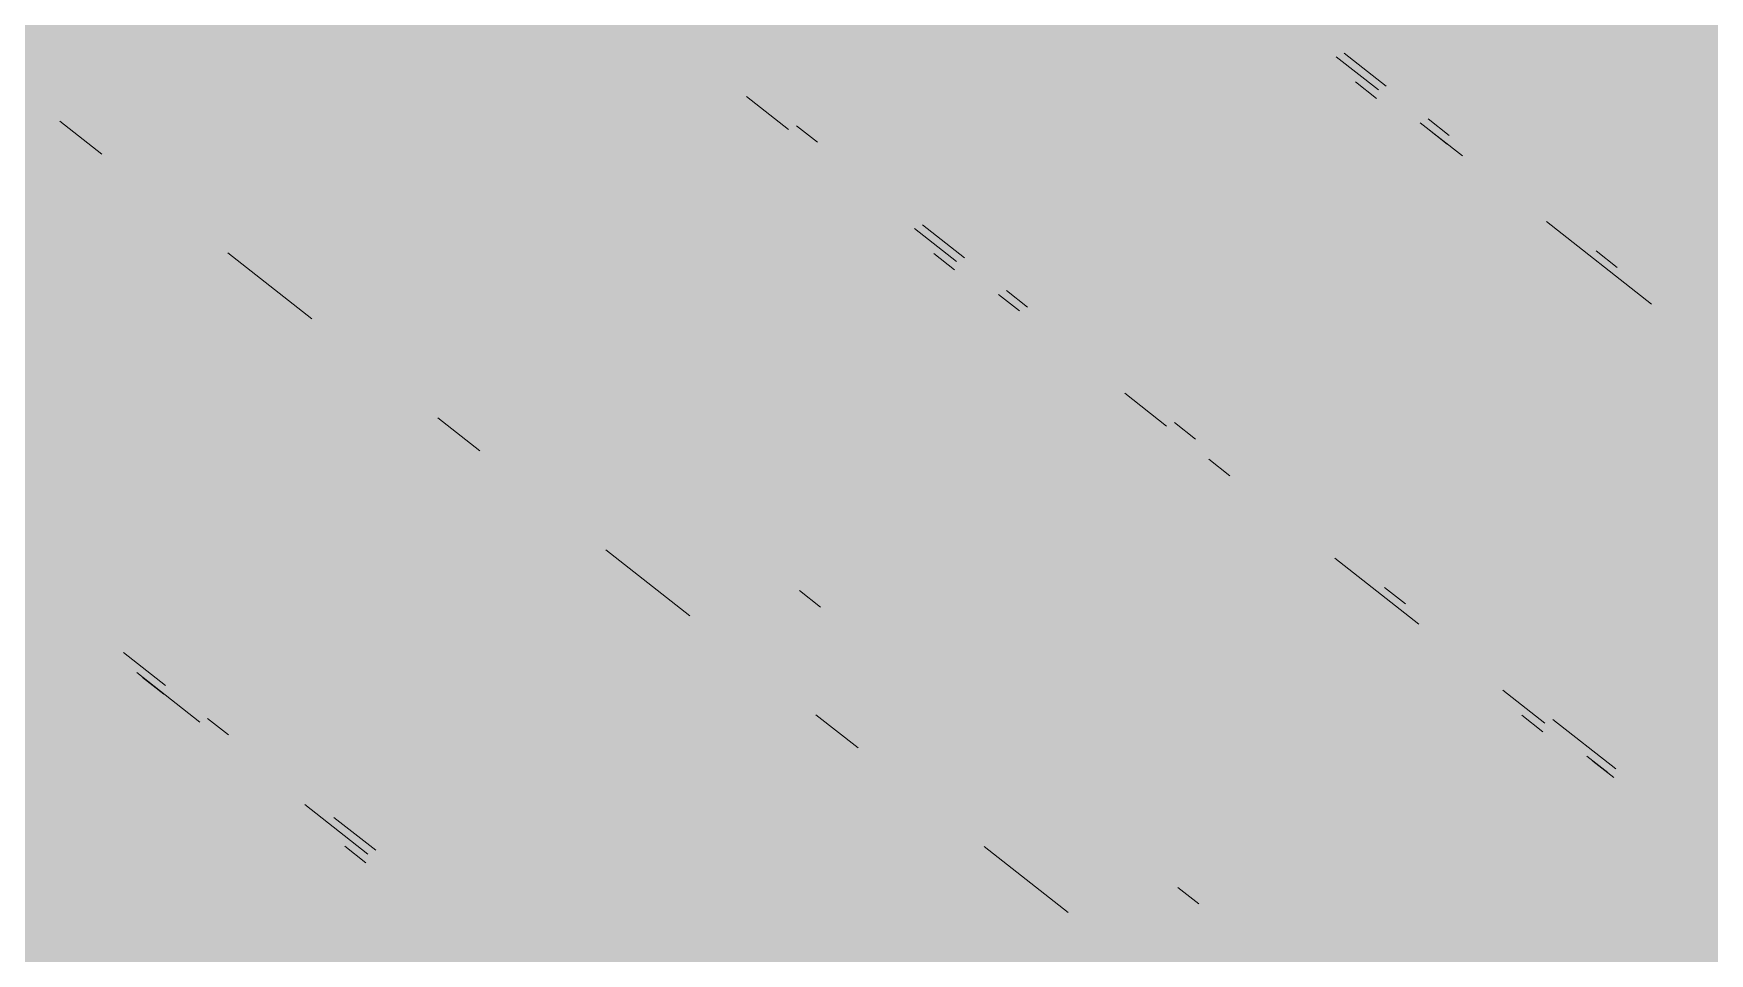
# Model space of a CAD drawing. Header units: millimetres. Extents: x 5 to 1315, y 5 to 292.
# Drawn here: x 1187.166 to 1189.825, y 79.566 to 81.026 of the extents above; entities that cross this region are included whole.
import ezdxf

# ---------------------------------------------------------------- set-up
doc = ezdxf.new("R2010")
doc.units = ezdxf.units.MM
doc.layers.add('EXISTING', color=7, linetype='Continuous')
doc.layers.add('IMAGES', color=7, linetype='Continuous')

# ---------------------------------------------------------------- blocks, each defined once
blk = doc.blocks.new('SHEET_03')
at = {"layer": 'EXISTING', "color": 250, "lineweight": 9}
for p, q in [((289.2326, 80.9887), (289.2993, 80.9364)), ((289.3118, 80.9423), (289.2451, 80.9946)), ((289.2962, 80.9227), (289.2629, 80.9489)), ((288.297, 80.9257), (288.3636, 80.8734)), ((287.2075, 80.8867), (287.2741, 80.8344)), ((288.4094, 80.8531), (288.3761, 80.8793)), ((289.3659, 80.8841), (289.4326, 80.8318)), ((289.4087, 80.8501), (289.3754, 80.8763)), ((289.4117, 80.8638), (289.3784, 80.89)), ((288.5636, 80.7165), (288.6302, 80.6641)), ((288.6427, 80.67), (288.5761, 80.7223)), ((289.5659, 80.7272), (289.7325, 80.5964)), ((287.4741, 80.6775), (287.6074, 80.5728)), ((288.6272, 80.6505), (288.5939, 80.6766)), ((289.6784, 80.6545), (289.645, 80.6807)), ((288.6969, 80.6118), (288.7302, 80.5857)), ((288.7427, 80.5915), (288.7094, 80.6177)), ((288.8969, 80.4549), (288.9635, 80.4025)), ((287.8074, 80.4159), (287.874, 80.3636)), ((289.0093, 80.3823), (288.976, 80.4084)), ((289.0302, 80.3502), (289.0635, 80.3241)), ((288.074, 80.2066), (288.2073, 80.102)), ((289.2301, 80.1933), (289.3634, 80.0886)), ((288.4144, 80.1156), (288.3811, 80.1418)), ((289.3426, 80.1207), (289.3093, 80.1468)), ((287.3755, 79.9915), (287.3089, 80.0438)), ((287.3297, 80.0118), (287.4297, 79.9333)), ((287.3725, 79.9778), (287.3391, 80.0039)), ((289.4967, 79.984), (289.5634, 79.9317)), ((288.4072, 79.945), (288.4739, 79.8927)), ((287.4755, 79.913), (287.4422, 79.9392)), ((289.5603, 79.918), (289.527, 79.9442)), ((289.6759, 79.8591), (289.5759, 79.9375)), ((289.63, 79.8794), (289.6634, 79.8532)), ((289.6728, 79.8454), (289.6395, 79.8715)), ((287.5963, 79.8025), (287.6963, 79.724)), ((287.7088, 79.7299), (287.6421, 79.7822)), ((287.6932, 79.7103), (287.6599, 79.7365)), ((288.6738, 79.7358), (288.8071, 79.6311)), ((289.0143, 79.6448), (288.981, 79.6709))]:
    blk.add_line(p, q, dxfattribs=at)
at = {"layer": 'IMAGES', "color": 7}
for points in [[(287.4073, 80.9756), (287.8891, 80.9756), (287.4073, 81.1684), (287.8891, 81.1684)], [(287.1182, 80.9756), (287.3109, 80.9756), (287.1182, 81.072), (287.3109, 81.072)], [(287.3109, 80.9756), (287.4073, 80.9756), (287.3109, 81.072), (287.4073, 81.072)], [(287.8891, 80.9756), (287.9855, 80.9756), (287.8891, 81.072), (287.9855, 81.072)], [(287.9855, 80.9756), (288.0818, 80.9756), (287.9855, 81.072), (288.0818, 81.072)], [(288.0818, 80.9756), (288.1782, 80.9756), (288.0818, 81.072), (288.1782, 81.072)], [(288.1782, 80.9756), (288.2745, 80.9756), (288.1782, 81.072), (288.2745, 81.072)], [(288.2745, 80.9756), (288.3709, 80.9756), (288.2745, 81.072), (288.3709, 81.072)], [(288.3709, 80.9756), (288.4673, 80.9756), (288.3709, 81.072), (288.4673, 81.072)], [(288.4673, 80.9756), (288.5636, 80.9756), (288.4673, 81.072), (288.5636, 81.072)], [(288.5636, 80.9756), (288.7564, 80.9756), (288.5636, 81.072), (288.7564, 81.072)], [(288.7564, 80.9756), (288.8527, 80.9756), (288.7564, 81.072), (288.8527, 81.072)], [(288.8527, 80.9756), (288.9491, 80.9756), (288.8527, 81.072), (288.9491, 81.072)], [(288.9491, 80.9756), (289.0455, 80.9756), (288.9491, 81.072), (289.0455, 81.072)], [(289.0455, 80.9756), (289.1418, 80.9756), (289.0455, 81.072), (289.1418, 81.072)], [(289.1418, 80.9756), (289.3345, 80.9756), (289.1418, 81.072), (289.3345, 81.072)], [(289.3345, 80.9756), (289.9127, 80.9756), (289.3345, 81.072), (289.9127, 81.072)], [(287.1182, 80.8792), (287.2145, 80.8792), (287.1182, 80.9756), (287.2145, 80.9756)], [(287.2145, 80.8792), (287.3109, 80.8792), (287.2145, 80.9756), (287.3109, 80.9756)], [(287.3109, 80.8792), (287.4073, 80.8792), (287.3109, 80.9756), (287.4073, 80.9756)], [(287.4073, 80.8792), (287.5036, 80.8792), (287.4073, 80.9756), (287.5036, 80.9756)], [(287.5036, 80.8792), (287.6, 80.8792), (287.5036, 80.9756), (287.6, 80.9756)], [(287.6, 80.8792), (288.0818, 80.8792), (287.6, 80.9756), (288.0818, 80.9756)], [(288.0818, 80.8792), (288.1782, 80.8792), (288.0818, 80.9756), (288.1782, 80.9756)], [(288.1782, 80.8792), (288.3709, 80.8792), (288.1782, 80.9756), (288.3709, 80.9756)], [(288.3709, 80.8792), (288.4673, 80.8792), (288.3709, 80.9756), (288.4673, 80.9756)], [(288.4673, 80.8792), (288.5636, 80.8792), (288.4673, 80.9756), (288.5636, 80.9756)], [(288.5636, 80.8792), (288.66, 80.8792), (288.5636, 80.9756), (288.66, 80.9756)], [(288.66, 80.8792), (288.7564, 80.8792), (288.66, 80.9756), (288.7564, 80.9756)], [(288.7564, 80.8792), (288.8527, 80.8792), (288.7564, 80.9756), (288.8527, 80.9756)], [(288.8527, 80.8792), (288.9491, 80.8792), (288.8527, 80.9756), (288.9491, 80.9756)], [(288.9491, 80.8792), (289.0455, 80.8792), (288.9491, 80.9756), (289.0455, 80.9756)], [(289.0455, 80.8792), (289.1418, 80.8792), (289.0455, 80.9756), (289.1418, 80.9756)], [(289.1418, 80.8792), (289.2382, 80.8792), (289.1418, 80.9756), (289.2382, 80.9756)], [(289.2382, 80.8792), (289.3345, 80.8792), (289.2382, 80.9756), (289.3345, 80.9756)], [(289.3345, 80.8792), (289.4309, 80.8792), (289.3345, 80.9756), (289.4309, 80.9756)], [(289.4309, 80.8792), (289.5273, 80.8792), (289.4309, 80.9756), (289.5273, 80.9756)], [(289.5273, 80.8792), (290.1055, 80.8792), (289.5273, 80.9756), (290.1055, 80.9756)], [(287.1182, 80.7827), (287.2145, 80.7827), (287.1182, 80.8792), (287.2145, 80.8792)], [(287.2145, 80.7827), (287.3109, 80.7827), (287.2145, 80.8792), (287.3109, 80.8792)], [(287.3109, 80.7827), (287.4073, 80.7827), (287.3109, 80.8792), (287.4073, 80.8792)], [(287.4073, 80.7827), (287.5036, 80.7827), (287.4073, 80.8792), (287.5036, 80.8792)], [(287.5036, 80.7827), (287.6, 80.7827), (287.5036, 80.8792), (287.6, 80.8792)], [(287.6, 80.7827), (287.6964, 80.7827), (287.6, 80.8792), (287.6964, 80.8792)], [(287.6964, 80.7827), (287.7927, 80.7827), (287.6964, 80.8792), (287.7927, 80.8792)], [(287.7927, 80.7827), (288.1782, 80.7827), (287.7927, 80.8792), (288.1782, 80.8792)], [(288.1782, 80.7827), (288.2745, 80.7827), (288.1782, 80.8792), (288.2745, 80.8792)], [(288.2745, 80.7827), (288.3709, 80.7827), (288.2745, 80.8792), (288.3709, 80.8792)], [(288.3709, 80.7827), (288.4673, 80.7827), (288.3709, 80.8792), (288.4673, 80.8792)], [(288.4673, 80.7827), (288.5636, 80.7827), (288.4673, 80.8792), (288.5636, 80.8792)], [(288.5636, 80.7827), (288.66, 80.7827), (288.5636, 80.8792), (288.66, 80.8792)], [(288.66, 80.7827), (288.7564, 80.7827), (288.66, 80.8792), (288.7564, 80.8792)], [(288.7564, 80.7827), (288.8527, 80.7827), (288.7564, 80.8792), (288.8527, 80.8792)], [(288.8527, 80.7827), (288.9491, 80.7827), (288.8527, 80.8792), (288.9491, 80.8792)], [(288.9491, 80.7827), (289.0455, 80.7827), (288.9491, 80.8792), (289.0455, 80.8792)], [(289.0455, 80.7827), (289.1418, 80.7827), (289.0455, 80.8792), (289.1418, 80.8792)], [(289.1418, 80.7827), (289.2382, 80.7827), (289.1418, 80.8792), (289.2382, 80.8792)], [(289.2382, 80.7827), (289.3345, 80.7827), (289.2382, 80.8792), (289.3345, 80.8792)], [(289.3345, 80.7827), (289.4309, 80.7827), (289.3345, 80.8792), (289.4309, 80.8792)], [(289.4309, 80.7827), (289.5273, 80.7827), (289.4309, 80.8792), (289.5273, 80.8792)], [(289.5273, 80.7827), (289.6236, 80.7827), (289.5273, 80.8792), (289.6236, 80.8792)], [(289.6236, 80.7827), (289.72, 80.7827), (289.6236, 80.8792), (289.72, 80.8792)], [(289.72, 80.7827), (290.2018, 80.7827), (289.72, 80.8792), (290.2018, 80.8792)], [(287.1182, 80.6863), (287.2145, 80.6863), (287.1182, 80.7827), (287.2145, 80.7827)], [(287.2145, 80.6863), (287.3109, 80.6863), (287.2145, 80.7827), (287.3109, 80.7827)], [(287.3109, 80.6863), (287.4073, 80.6863), (287.3109, 80.7827), (287.4073, 80.7827)], [(287.4073, 80.6863), (287.6964, 80.6863), (287.4073, 80.7827), (287.6964, 80.7827)], [(287.6964, 80.6863), (287.7927, 80.6863), (287.6964, 80.7827), (287.7927, 80.7827)], [(287.7927, 80.6863), (287.8891, 80.6863), (287.7927, 80.7827), (287.8891, 80.7827)], [(287.8891, 80.6863), (288.2745, 80.6863), (287.8891, 80.7827), (288.2745, 80.7827)], [(288.2745, 80.6863), (288.3709, 80.6863), (288.2745, 80.7827), (288.3709, 80.7827)], [(288.3709, 80.6863), (288.4673, 80.6863), (288.3709, 80.7827), (288.4673, 80.7827)], [(288.4673, 80.6863), (288.66, 80.6863), (288.4673, 80.7827), (288.66, 80.7827)], [(288.66, 80.6863), (288.7564, 80.6863), (288.66, 80.7827), (288.7564, 80.7827)], [(288.7564, 80.6863), (288.9491, 80.6863), (288.7564, 80.7827), (288.9491, 80.7827)], [(288.9491, 80.6863), (289.0455, 80.6863), (288.9491, 80.7827), (289.0455, 80.7827)], [(289.0455, 80.6863), (289.1418, 80.6863), (289.0455, 80.7827), (289.1418, 80.7827)], [(289.1418, 80.6863), (289.2382, 80.6863), (289.1418, 80.7827), (289.2382, 80.7827)], [(289.2382, 80.6863), (289.3345, 80.6863), (289.2382, 80.7827), (289.3345, 80.7827)], [(289.3345, 80.6863), (289.4309, 80.6863), (289.3345, 80.7827), (289.4309, 80.7827)], [(289.4309, 80.6863), (289.5273, 80.6863), (289.4309, 80.7827), (289.5273, 80.7827)], [(289.5273, 80.6863), (289.6236, 80.6863), (289.5273, 80.7827), (289.6236, 80.7827)], [(289.6236, 80.6863), (289.72, 80.6863), (289.6236, 80.7827), (289.72, 80.7827)], [(289.72, 80.6863), (289.8164, 80.6863), (289.72, 80.7827), (289.8164, 80.7827)], [(289.8164, 80.6863), (290.2982, 80.6863), (289.8164, 80.7827), (290.2982, 80.7827)], [(286.8291, 80.5899), (287.2145, 80.5899), (286.8291, 80.6863), (287.2145, 80.6863)], [(287.2145, 80.5899), (287.3109, 80.5899), (287.2145, 80.6863), (287.3109, 80.6863)], [(287.3109, 80.5899), (287.4073, 80.5899), (287.3109, 80.6863), (287.4073, 80.6863)], [(287.4073, 80.5899), (287.5036, 80.5899), (287.4073, 80.6863), (287.5036, 80.6863)], [(287.5036, 80.5899), (287.6, 80.5899), (287.5036, 80.6863), (287.6, 80.6863)], [(287.6, 80.5899), (287.6964, 80.5899), (287.6, 80.6863), (287.6964, 80.6863)], [(287.6964, 80.5899), (287.7927, 80.5899), (287.6964, 80.6863), (287.7927, 80.6863)], [(287.7927, 80.5899), (287.9855, 80.5899), (287.7927, 80.6863), (287.9855, 80.6863)], [(287.9855, 80.5899), (288.3709, 80.5899), (287.9855, 80.6863), (288.3709, 80.6863)], [(288.3709, 80.5899), (288.4673, 80.5899), (288.3709, 80.6863), (288.4673, 80.6863)], [(288.4673, 80.5899), (288.5636, 80.5899), (288.4673, 80.6863), (288.5636, 80.6863)], [(288.5636, 80.5899), (288.7564, 80.5899), (288.5636, 80.6863), (288.7564, 80.6863)], [(288.7564, 80.5899), (288.8527, 80.5899), (288.7564, 80.6863), (288.8527, 80.6863)], [(288.8527, 80.5899), (288.9491, 80.5899), (288.8527, 80.6863), (288.9491, 80.6863)], [(288.9491, 80.5899), (289.0455, 80.5899), (288.9491, 80.6863), (289.0455, 80.6863)], [(289.0455, 80.5899), (289.2382, 80.5899), (289.0455, 80.6863), (289.2382, 80.6863)], [(289.2382, 80.5899), (289.3345, 80.5899), (289.2382, 80.6863), (289.3345, 80.6863)], [(289.3345, 80.5899), (289.4309, 80.5899), (289.3345, 80.6863), (289.4309, 80.6863)], [(289.4309, 80.5899), (289.5273, 80.5899), (289.4309, 80.6863), (289.5273, 80.6863)], [(289.5273, 80.5899), (289.6236, 80.5899), (289.5273, 80.6863), (289.6236, 80.6863)], [(289.6236, 80.5899), (289.8164, 80.5899), (289.6236, 80.6863), (289.8164, 80.6863)], [(289.8164, 80.5899), (289.9127, 80.5899), (289.8164, 80.6863), (289.9127, 80.6863)], [(286.9255, 80.4935), (287.4073, 80.4935), (286.9255, 80.5899), (287.4073, 80.5899)], [(287.4073, 80.4935), (287.5036, 80.4935), (287.4073, 80.5899), (287.5036, 80.5899)], [(287.5036, 80.4935), (287.6, 80.4935), (287.5036, 80.5899), (287.6, 80.5899)], [(287.6, 80.4935), (287.6964, 80.4935), (287.6, 80.5899), (287.6964, 80.5899)], [(287.6964, 80.4935), (287.7927, 80.4935), (287.6964, 80.5899), (287.7927, 80.5899)], [(287.7927, 80.4935), (287.9855, 80.4935), (287.7927, 80.5899), (287.9855, 80.5899)], [(287.9855, 80.4935), (288.0818, 80.4935), (287.9855, 80.5899), (288.0818, 80.5899)], [(288.0818, 80.4935), (288.66, 80.4935), (288.0818, 80.5899), (288.66, 80.5899)], [(288.66, 80.4935), (288.7564, 80.4935), (288.66, 80.5899), (288.7564, 80.5899)], [(288.7564, 80.4935), (288.8527, 80.4935), (288.7564, 80.5899), (288.8527, 80.5899)], [(288.8527, 80.4935), (288.9491, 80.4935), (288.8527, 80.5899), (288.9491, 80.5899)], [(288.9491, 80.4935), (289.0455, 80.4935), (288.9491, 80.5899), (289.0455, 80.5899)], [(289.0455, 80.4935), (289.1418, 80.4935), (289.0455, 80.5899), (289.1418, 80.5899)], [(289.1418, 80.4935), (289.3345, 80.4935), (289.1418, 80.5899), (289.3345, 80.5899)], [(289.3345, 80.4935), (289.4309, 80.4935), (289.3345, 80.5899), (289.4309, 80.5899)], [(289.4309, 80.4935), (289.5273, 80.4935), (289.4309, 80.5899), (289.5273, 80.5899)], [(289.5273, 80.4935), (289.6236, 80.4935), (289.5273, 80.5899), (289.6236, 80.5899)], [(289.6236, 80.4935), (289.72, 80.4935), (289.6236, 80.5899), (289.72, 80.5899)], [(289.72, 80.4935), (289.8164, 80.4935), (289.72, 80.5899), (289.8164, 80.5899)], [(289.8164, 80.4935), (289.9127, 80.4935), (289.8164, 80.5899), (289.9127, 80.5899)], [(287.0218, 80.3971), (287.5036, 80.3971), (287.0218, 80.4935), (287.5036, 80.4935)], [(287.5036, 80.3971), (287.6, 80.3971), (287.5036, 80.4935), (287.6, 80.4935)], [(287.6, 80.3971), (287.6964, 80.3971), (287.6, 80.4935), (287.6964, 80.4935)], [(287.6964, 80.3971), (287.7927, 80.3971), (287.6964, 80.4935), (287.7927, 80.4935)], [(287.7927, 80.3971), (287.9855, 80.3971), (287.7927, 80.4935), (287.9855, 80.4935)], [(287.9855, 80.3971), (288.0818, 80.3971), (287.9855, 80.4935), (288.0818, 80.4935)], [(288.0818, 80.3971), (288.2745, 80.3971), (288.0818, 80.4935), (288.2745, 80.4935)], [(288.2745, 80.3971), (288.66, 80.3971), (288.2745, 80.4935), (288.66, 80.4935)], [(288.66, 80.3971), (288.7564, 80.3971), (288.66, 80.4935), (288.7564, 80.4935)], [(288.7564, 80.3971), (288.8527, 80.3971), (288.7564, 80.4935), (288.8527, 80.4935)], [(288.8527, 80.3971), (289.0455, 80.3971), (288.8527, 80.4935), (289.0455, 80.4935)], [(289.0455, 80.3971), (289.1418, 80.3971), (289.0455, 80.4935), (289.1418, 80.4935)], [(289.1418, 80.3971), (289.3345, 80.3971), (289.1418, 80.4935), (289.3345, 80.4935)], [(289.3345, 80.3971), (289.4309, 80.3971), (289.3345, 80.4935), (289.4309, 80.4935)], [(289.4309, 80.3971), (289.5273, 80.3971), (289.4309, 80.4935), (289.5273, 80.4935)], [(289.5273, 80.3971), (289.6236, 80.3971), (289.5273, 80.4935), (289.6236, 80.4935)], [(289.6236, 80.3971), (289.72, 80.3971), (289.6236, 80.4935), (289.72, 80.4935)], [(289.72, 80.3971), (289.8164, 80.3971), (289.72, 80.4935), (289.8164, 80.4935)], [(289.8164, 80.3971), (289.9127, 80.3971), (289.8164, 80.4935), (289.9127, 80.4935)], [(287.1182, 80.3007), (287.6, 80.3007), (287.1182, 80.3971), (287.6, 80.3971)], [(287.6, 80.3007), (287.6964, 80.3007), (287.6, 80.3971), (287.6964, 80.3971)], [(287.6964, 80.3007), (287.7927, 80.3007), (287.6964, 80.3971), (287.7927, 80.3971)], [(287.7927, 80.3007), (287.8891, 80.3007), (287.7927, 80.3971), (287.8891, 80.3971)], [(287.8891, 80.3007), (287.9855, 80.3007), (287.8891, 80.3971), (287.9855, 80.3971)], [(287.9855, 80.3007), (288.0818, 80.3007), (287.9855, 80.3971), (288.0818, 80.3971)], [(288.0818, 80.3007), (288.1782, 80.3007), (288.0818, 80.3971), (288.1782, 80.3971)], [(288.1782, 80.3007), (288.2745, 80.3007), (288.1782, 80.3971), (288.2745, 80.3971)], [(288.2745, 80.3007), (288.3709, 80.3007), (288.2745, 80.3971), (288.3709, 80.3971)], [(288.3709, 80.3007), (288.7564, 80.3007), (288.3709, 80.3971), (288.7564, 80.3971)], [(288.7564, 80.3007), (288.8527, 80.3007), (288.7564, 80.3971), (288.8527, 80.3971)], [(288.8527, 80.3007), (288.9491, 80.3007), (288.8527, 80.3971), (288.9491, 80.3971)], [(288.9491, 80.3007), (289.1418, 80.3007), (288.9491, 80.3971), (289.1418, 80.3971)], [(289.1418, 80.3007), (289.2382, 80.3007), (289.1418, 80.3971), (289.2382, 80.3971)], [(289.2382, 80.3007), (289.3345, 80.3007), (289.2382, 80.3971), (289.3345, 80.3971)], [(289.3345, 80.3007), (289.6236, 80.3007), (289.3345, 80.3971), (289.6236, 80.3971)], [(289.6236, 80.3007), (289.72, 80.3007), (289.6236, 80.3971), (289.72, 80.3971)], [(289.72, 80.3007), (289.8164, 80.3007), (289.72, 80.3971), (289.8164, 80.3971)], [(289.8164, 80.3007), (289.9127, 80.3007), (289.8164, 80.3971), (289.9127, 80.3971)], [(287.1182, 80.2043), (287.2145, 80.2043), (287.1182, 80.3007), (287.2145, 80.3007)], [(287.2145, 80.2043), (287.3109, 80.2043), (287.2145, 80.3007), (287.3109, 80.3007)], [(287.3109, 80.2043), (287.7927, 80.2043), (287.3109, 80.3007), (287.7927, 80.3007)], [(287.7927, 80.2043), (287.8891, 80.2043), (287.7927, 80.3007), (287.8891, 80.3007)], [(287.8891, 80.2043), (287.9855, 80.2043), (287.8891, 80.3007), (287.9855, 80.3007)], [(287.9855, 80.2043), (288.2745, 80.2043), (287.9855, 80.3007), (288.2745, 80.3007)], [(288.2745, 80.2043), (288.3709, 80.2043), (288.2745, 80.3007), (288.3709, 80.3007)], [(288.3709, 80.2043), (288.4673, 80.2043), (288.3709, 80.3007), (288.4673, 80.3007)], [(288.4673, 80.2043), (288.8527, 80.2043), (288.4673, 80.3007), (288.8527, 80.3007)], [(288.8527, 80.2043), (288.9491, 80.2043), (288.8527, 80.3007), (288.9491, 80.3007)], [(288.9491, 80.2043), (289.0455, 80.2043), (288.9491, 80.3007), (289.0455, 80.3007)], [(289.0455, 80.2043), (289.1418, 80.2043), (289.0455, 80.3007), (289.1418, 80.3007)], [(289.1418, 80.2043), (289.2382, 80.2043), (289.1418, 80.3007), (289.2382, 80.3007)], [(289.2382, 80.2043), (289.3345, 80.2043), (289.2382, 80.3007), (289.3345, 80.3007)], [(289.3345, 80.2043), (289.4309, 80.2043), (289.3345, 80.3007), (289.4309, 80.3007)], [(289.4309, 80.2043), (289.5273, 80.2043), (289.4309, 80.3007), (289.5273, 80.3007)], [(289.5273, 80.2043), (289.6236, 80.2043), (289.5273, 80.3007), (289.6236, 80.3007)], [(289.6236, 80.2043), (289.72, 80.2043), (289.6236, 80.3007), (289.72, 80.3007)], [(289.72, 80.2043), (289.8164, 80.2043), (289.72, 80.3007), (289.8164, 80.3007)], [(289.8164, 80.2043), (289.9127, 80.2043), (289.8164, 80.3007), (289.9127, 80.3007)], [(287.0218, 80.1079), (287.2145, 80.1079), (287.0218, 80.2043), (287.2145, 80.2043)], [(287.2145, 80.1079), (287.3109, 80.1079), (287.2145, 80.2043), (287.3109, 80.2043)], [(287.3109, 80.1079), (287.4073, 80.1079), (287.3109, 80.2043), (287.4073, 80.2043)], [(287.4073, 80.1079), (287.7927, 80.1079), (287.4073, 80.2043), (287.7927, 80.2043)], [(287.7927, 80.1079), (287.8891, 80.1079), (287.7927, 80.2043), (287.8891, 80.2043)], [(287.8891, 80.1079), (287.9855, 80.1079), (287.8891, 80.2043), (287.9855, 80.2043)], [(287.9855, 80.1079), (288.0818, 80.1079), (287.9855, 80.2043), (288.0818, 80.2043)], [(288.0818, 80.1079), (288.1782, 80.1079), (288.0818, 80.2043), (288.1782, 80.2043)], [(288.1782, 80.1079), (288.2745, 80.1079), (288.1782, 80.2043), (288.2745, 80.2043)], [(288.2745, 80.1079), (288.3709, 80.1079), (288.2745, 80.2043), (288.3709, 80.2043)], [(288.3709, 80.1079), (288.4673, 80.1079), (288.3709, 80.2043), (288.4673, 80.2043)], [(288.4673, 80.1079), (288.5636, 80.1079), (288.4673, 80.2043), (288.5636, 80.2043)], [(288.5636, 80.1079), (289.0455, 80.1079), (288.5636, 80.2043), (289.0455, 80.2043)], [(289.0455, 80.1079), (289.1418, 80.1079), (289.0455, 80.2043), (289.1418, 80.2043)], [(289.1418, 80.1079), (289.2382, 80.1079), (289.1418, 80.2043), (289.2382, 80.2043)], [(289.2382, 80.1079), (289.3345, 80.1079), (289.2382, 80.2043), (289.3345, 80.2043)], [(289.3345, 80.1079), (289.4309, 80.1079), (289.3345, 80.2043), (289.4309, 80.2043)], [(289.4309, 80.1079), (289.5273, 80.1079), (289.4309, 80.2043), (289.5273, 80.2043)], [(289.5273, 80.1079), (289.72, 80.1079), (289.5273, 80.2043), (289.72, 80.2043)], [(289.72, 80.1079), (289.8164, 80.1079), (289.72, 80.2043), (289.8164, 80.2043)], [(289.8164, 80.1079), (289.9127, 80.1079), (289.8164, 80.2043), (289.9127, 80.2043)], [(287.1182, 80.0115), (287.2145, 80.0115), (287.1182, 80.1079), (287.2145, 80.1079)], [(287.2145, 80.0115), (287.4073, 80.0115), (287.2145, 80.1079), (287.4073, 80.1079)], [(287.4073, 80.0115), (287.5036, 80.0115), (287.4073, 80.1079), (287.5036, 80.1079)], [(287.5036, 80.0115), (287.9855, 80.0115), (287.5036, 80.1079), (287.9855, 80.1079)], [(287.9855, 80.0115), (288.0818, 80.0115), (287.9855, 80.1079), (288.0818, 80.1079)], [(288.0818, 80.0115), (288.1782, 80.0115), (288.0818, 80.1079), (288.1782, 80.1079)], [(288.1782, 80.0115), (288.2745, 80.0115), (288.1782, 80.1079), (288.2745, 80.1079)], [(288.2745, 80.0115), (288.3709, 80.0115), (288.2745, 80.1079), (288.3709, 80.1079)], [(288.3709, 80.0115), (288.4673, 80.0115), (288.3709, 80.1079), (288.4673, 80.1079)], [(288.4673, 80.0115), (288.5636, 80.0115), (288.4673, 80.1079), (288.5636, 80.1079)], [(288.5636, 80.0115), (288.66, 80.0115), (288.5636, 80.1079), (288.66, 80.1079)], [(288.66, 80.0115), (289.1418, 80.0115), (288.66, 80.1079), (289.1418, 80.1079)], [(289.1418, 80.0115), (289.2382, 80.0115), (289.1418, 80.1079), (289.2382, 80.1079)], [(289.2382, 80.0115), (289.3345, 80.0115), (289.2382, 80.1079), (289.3345, 80.1079)], [(289.3345, 80.0115), (289.5273, 80.0115), (289.3345, 80.1079), (289.5273, 80.1079)], [(289.5273, 80.0115), (289.6236, 80.0115), (289.5273, 80.1079), (289.6236, 80.1079)], [(289.6236, 80.0115), (289.72, 80.0115), (289.6236, 80.1079), (289.72, 80.1079)], [(289.72, 80.0115), (289.8164, 80.0115), (289.72, 80.1079), (289.8164, 80.1079)], [(289.8164, 80.0115), (289.9127, 80.0115), (289.8164, 80.1079), (289.9127, 80.1079)], [(287.1182, 79.9151), (287.2145, 79.9151), (287.1182, 80.0115), (287.2145, 80.0115)], [(287.2145, 79.9151), (287.3109, 79.9151), (287.2145, 80.0115), (287.3109, 80.0115)], [(287.3109, 79.9151), (287.5036, 79.9151), (287.3109, 80.0115), (287.5036, 80.0115)], [(287.5036, 79.9151), (288.0818, 79.9151), (287.5036, 80.0115), (288.0818, 80.0115)], [(288.0818, 79.9151), (288.1782, 79.9151), (288.0818, 80.0115), (288.1782, 80.0115)], [(288.1782, 79.9151), (288.2745, 79.9151), (288.1782, 80.0115), (288.2745, 80.0115)], [(288.2745, 79.9151), (288.3709, 79.9151), (288.2745, 80.0115), (288.3709, 80.0115)], [(288.3709, 79.9151), (288.66, 79.9151), (288.3709, 80.0115), (288.66, 80.0115)], [(288.66, 79.9151), (288.7564, 79.9151), (288.66, 80.0115), (288.7564, 80.0115)], [(288.7564, 79.9151), (288.8527, 79.9151), (288.7564, 80.0115), (288.8527, 80.0115)], [(288.8527, 79.9151), (289.2382, 79.9151), (288.8527, 80.0115), (289.2382, 80.0115)], [(289.2382, 79.9151), (289.3345, 79.9151), (289.2382, 80.0115), (289.3345, 80.0115)], [(289.3345, 79.9151), (289.4309, 79.9151), (289.3345, 80.0115), (289.4309, 80.0115)], [(289.4309, 79.9151), (289.6236, 79.9151), (289.4309, 80.0115), (289.6236, 80.0115)], [(289.6236, 79.9151), (289.72, 79.9151), (289.6236, 80.0115), (289.72, 80.0115)], [(289.72, 79.9151), (289.8164, 79.9151), (289.72, 80.0115), (289.8164, 80.0115)], [(289.8164, 79.9151), (290.0091, 79.9151), (289.8164, 80.0115), (290.0091, 80.0115)], [(286.7327, 79.8187), (287.2145, 79.8187), (286.7327, 79.9151), (287.2145, 79.9151)], [(287.2145, 79.8187), (287.3109, 79.8187), (287.2145, 79.9151), (287.3109, 79.9151)], [(287.3109, 79.8187), (287.4073, 79.8187), (287.3109, 79.9151), (287.4073, 79.9151)], [(287.4073, 79.8187), (287.6, 79.8187), (287.4073, 79.9151), (287.6, 79.9151)], [(287.6, 79.8187), (287.6964, 79.8187), (287.6, 79.9151), (287.6964, 79.9151)], [(287.6964, 79.8187), (287.7927, 79.8187), (287.6964, 79.9151), (287.7927, 79.9151)], [(287.7927, 79.8187), (288.2745, 79.8187), (287.7927, 79.9151), (288.2745, 79.9151)], [(288.2745, 79.8187), (288.3709, 79.8187), (288.2745, 79.9151), (288.3709, 79.9151)], [(288.3709, 79.8187), (288.4673, 79.8187), (288.3709, 79.9151), (288.4673, 79.9151)], [(288.4673, 79.8187), (288.5636, 79.8187), (288.4673, 79.9151), (288.5636, 79.9151)], [(288.5636, 79.8187), (288.66, 79.8187), (288.5636, 79.9151), (288.66, 79.9151)], [(288.66, 79.8187), (288.7564, 79.8187), (288.66, 79.9151), (288.7564, 79.9151)], [(288.7564, 79.8187), (288.8527, 79.8187), (288.7564, 79.9151), (288.8527, 79.9151)], [(288.8527, 79.8187), (288.9491, 79.8187), (288.8527, 79.9151), (288.9491, 79.9151)], [(288.9491, 79.8187), (289.4309, 79.8187), (288.9491, 79.9151), (289.4309, 79.9151)], [(289.4309, 79.8187), (289.5273, 79.8187), (289.4309, 79.9151), (289.5273, 79.9151)], [(289.5273, 79.8187), (289.72, 79.8187), (289.5273, 79.9151), (289.72, 79.9151)], [(289.72, 79.8187), (289.8164, 79.8187), (289.72, 79.9151), (289.8164, 79.9151)], [(289.8164, 79.8187), (289.9127, 79.8187), (289.8164, 79.9151), (289.9127, 79.9151)], [(286.8291, 79.7223), (287.4073, 79.7223), (286.8291, 79.8187), (287.4073, 79.8187)], [(287.4073, 79.7223), (287.5036, 79.7223), (287.4073, 79.8187), (287.5036, 79.8187)], [(287.5036, 79.7223), (287.6, 79.7223), (287.5036, 79.8187), (287.6, 79.8187)], [(287.6, 79.7223), (287.7927, 79.7223), (287.6, 79.8187), (287.7927, 79.8187)], [(287.7927, 79.7223), (287.8891, 79.7223), (287.7927, 79.8187), (287.8891, 79.8187)], [(287.8891, 79.7223), (288.3709, 79.7223), (287.8891, 79.8187), (288.3709, 79.8187)], [(288.3709, 79.7223), (288.4673, 79.7223), (288.3709, 79.8187), (288.4673, 79.8187)], [(288.4673, 79.7223), (288.5636, 79.7223), (288.4673, 79.8187), (288.5636, 79.8187)], [(288.5636, 79.7223), (288.66, 79.7223), (288.5636, 79.8187), (288.66, 79.8187)], [(288.66, 79.7223), (288.8527, 79.7223), (288.66, 79.8187), (288.8527, 79.8187)], [(288.8527, 79.7223), (288.9491, 79.7223), (288.8527, 79.8187), (288.9491, 79.8187)], [(288.9491, 79.7223), (289.0455, 79.7223), (288.9491, 79.8187), (289.0455, 79.8187)], [(289.0455, 79.7223), (289.1418, 79.7223), (289.0455, 79.8187), (289.1418, 79.8187)], [(289.1418, 79.7223), (289.6236, 79.7223), (289.1418, 79.8187), (289.6236, 79.8187)], [(289.6236, 79.7223), (289.72, 79.7223), (289.6236, 79.8187), (289.72, 79.8187)], [(289.72, 79.7223), (289.9127, 79.7223), (289.72, 79.8187), (289.9127, 79.8187)], [(287.0218, 79.6259), (287.5036, 79.6259), (287.0218, 79.7223), (287.5036, 79.7223)], [(287.5036, 79.6259), (287.6, 79.6259), (287.5036, 79.7223), (287.6, 79.7223)], [(287.6, 79.6259), (287.6964, 79.6259), (287.6, 79.7223), (287.6964, 79.7223)], [(287.6964, 79.6259), (287.7927, 79.6259), (287.6964, 79.7223), (287.7927, 79.7223)], [(287.7927, 79.6259), (287.8891, 79.6259), (287.7927, 79.7223), (287.8891, 79.7223)], [(287.8891, 79.6259), (287.9855, 79.6259), (287.8891, 79.7223), (287.9855, 79.7223)], [(287.9855, 79.6259), (288.5636, 79.6259), (287.9855, 79.7223), (288.5636, 79.7223)], [(288.5636, 79.6259), (288.66, 79.6259), (288.5636, 79.7223), (288.66, 79.7223)], [(288.66, 79.6259), (288.8527, 79.6259), (288.66, 79.7223), (288.8527, 79.7223)], [(288.8527, 79.6259), (288.9491, 79.6259), (288.8527, 79.7223), (288.9491, 79.7223)], [(288.9491, 79.6259), (289.0455, 79.6259), (288.9491, 79.7223), (289.0455, 79.7223)], [(289.0455, 79.6259), (289.1418, 79.6259), (289.0455, 79.7223), (289.1418, 79.7223)], [(289.1418, 79.6259), (289.2382, 79.6259), (289.1418, 79.7223), (289.2382, 79.7223)], [(289.2382, 79.6259), (289.6236, 79.6259), (289.2382, 79.7223), (289.6236, 79.7223)], [(289.6236, 79.6259), (289.72, 79.6259), (289.6236, 79.7223), (289.72, 79.7223)], [(289.72, 79.6259), (289.8164, 79.6259), (289.72, 79.7223), (289.8164, 79.7223)], [(289.8164, 79.6259), (290.0091, 79.6259), (289.8164, 79.7223), (290.0091, 79.7223)], [(287.0218, 79.5295), (287.6, 79.5295), (287.0218, 79.6259), (287.6, 79.6259)], [(287.6, 79.5295), (287.6964, 79.5295), (287.6, 79.6259), (287.6964, 79.6259)], [(287.6964, 79.5295), (287.7927, 79.5295), (287.6964, 79.6259), (287.7927, 79.6259)], [(287.7927, 79.5295), (287.9855, 79.5295), (287.7927, 79.6259), (287.9855, 79.6259)], [(287.9855, 79.5295), (288.0818, 79.5295), (287.9855, 79.6259), (288.0818, 79.6259)], [(288.0818, 79.5295), (288.1782, 79.5295), (288.0818, 79.6259), (288.1782, 79.6259)], [(288.1782, 79.5295), (288.7564, 79.5295), (288.1782, 79.6259), (288.7564, 79.6259)], [(288.7564, 79.5295), (288.8527, 79.5295), (288.7564, 79.6259), (288.8527, 79.6259)], [(288.8527, 79.5295), (289.1418, 79.5295), (288.8527, 79.6259), (289.1418, 79.6259)], [(289.1418, 79.5295), (289.2382, 79.5295), (289.1418, 79.6259), (289.2382, 79.6259)], [(289.2382, 79.5295), (289.3345, 79.5295), (289.2382, 79.6259), (289.3345, 79.6259)], [(289.3345, 79.5295), (289.8164, 79.5295), (289.3345, 79.6259), (289.8164, 79.6259)], [(289.8164, 79.5295), (289.9127, 79.5295), (289.8164, 79.6259), (289.9127, 79.6259)]]:
    blk.add_solid(points, dxfattribs=at)

msp = doc.modelspace()

# ---------------------------------------------------------------- block references
msp.add_blockref('SHEET_03', (900, 0))

doc.saveas('drawing.dxf')
